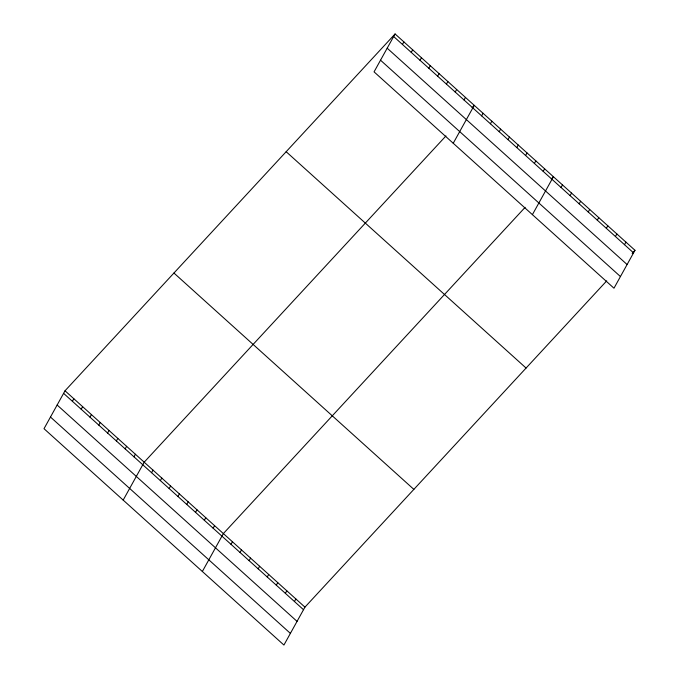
<?xml version="1.0" encoding="UTF-8"?>
<svg xmlns="http://www.w3.org/2000/svg" width="679" height="679" viewBox="0 0 679 679"><rect width="100%" height="100%" fill="white"/><g stroke="black" fill="none" stroke-linecap="round" stroke-linejoin="round"><path stroke-width="1.02" d="M395.076 33.95L374.061 71.864L613.977 288.21L634.992 250.296L395.076 33.95L65.023 390.79L44.008 428.704L283.924 645.05L304.939 607.136L606.703 280.877M72.398 401.297L73.824 398.726M81.191 409.233L82.617 406.653M89.993 417.161L91.419 414.589M98.786 425.096L100.212 422.525M107.579 433.024L109.013 430.452M116.381 440.96L117.807 438.388M125.174 448.895L126.6 446.324M133.975 456.823L135.401 454.251M123.179 500.1L144.194 462.187L445.959 135.927M151.57 472.694L152.996 470.114M160.363 480.622L161.789 478.05M402.443 44.458L403.869 41.886M169.164 488.557L170.59 485.986M411.245 52.385L412.671 49.813M177.957 496.485L179.383 493.913M420.038 60.321L421.464 57.749M186.759 504.421L188.185 501.849M428.839 68.256L430.265 65.676M195.552 512.356L196.978 509.785M437.632 76.184L439.058 73.612M204.345 520.284L205.779 517.712M446.434 84.12L447.86 81.548M213.147 528.22L214.572 525.648M455.227 92.055L456.653 89.475M202.35 571.497L223.366 533.575L525.13 207.324M464.029 99.983L465.454 97.411M231.004 544.32L232.43 541.749M453.233 143.261L474.248 105.347L472.126 107.638M481.615 115.846L483.049 113.274M240.069 552.494L241.495 549.922M490.416 123.782L491.842 121.21M249.134 560.667L250.559 558.096M499.209 131.718L500.635 129.137M258.198 568.841L259.624 566.269M508.011 139.645L509.437 137.073M267.263 577.014L268.689 574.442M516.804 147.581L518.23 145.009M276.328 585.188L277.753 582.616M525.605 155.508L527.031 152.936M285.384 593.361L286.81 590.789M534.398 163.444L535.824 160.872M294.448 601.535L295.874 598.963M543.2 171.38L544.626 168.808M532.404 214.649L553.419 176.735L551.297 179.027M561.058 187.48L562.484 184.909M570.122 195.654L571.548 193.082M579.187 203.827L580.613 201.256M588.252 212.001L589.678 209.429M597.308 220.174L598.734 217.603M606.372 228.348L607.798 225.776M615.437 236.521L616.863 233.949M624.502 244.695L625.928 242.123M632.166 253.352L634.992 250.296M393.65 36.522L633.566 252.868M387.183 48.184L627.099 264.53M380.529 60.202L620.436 276.548M286.156 151.706L526.072 368.052M173.943 273.034L413.859 489.381M65.023 390.79L304.939 607.136M63.597 393.362L303.513 609.708M57.138 405.024L297.046 621.37M50.475 417.042L290.391 633.388"/></g></svg>
